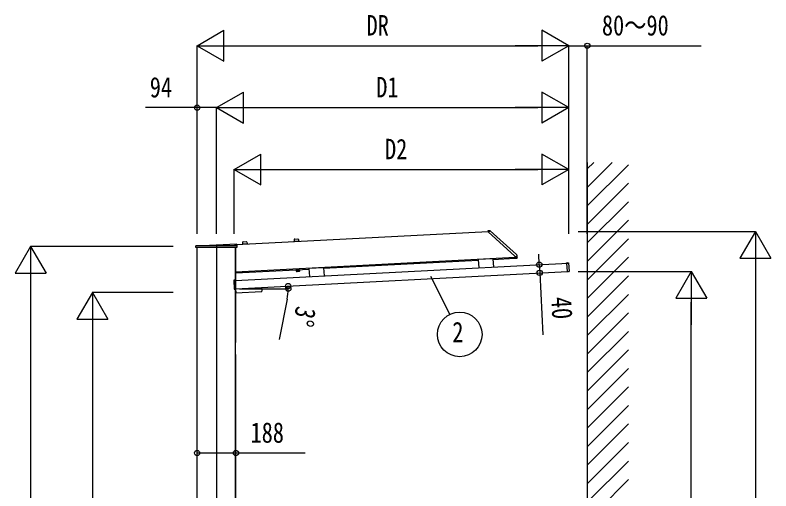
# Model space of a CAD drawing. Units: millimetres, scale not verified. Extents: x -12615 to 12615, y -8909 to 8911.
# Drawn here: x -1299 to 2362, y -3237 to -929 of the extents above; entities that cross this region are included whole.
import ezdxf
from ezdxf.enums import TextEntityAlignment as Align

# ---------------------------------------------------------------- set-up
doc = ezdxf.new("R2010")
doc.units = ezdxf.units.MM
doc.header["$LTSCALE"] = 50
for name, color, linetype in [('0-4_YKK_12', 2, 'Continuous'), ('0-5_YKK_A1', 4, 'Continuous'), ('0-6_YKK_D', 6, 'Continuous')]:
    doc.layers.add(name, color=color, linetype=linetype)
doc.styles.add('ＭＳ ゴシック', font='')
doc.styles.get('ＭＳ ゴシック').set_extended_font_data('MS Gothic')

msp = doc.modelspace()

# ---------------------------------------------------------------- linework, layer by layer
at = {"layer": '0-4_YKK_12'}
msp.add_line((-323.79, -2048.9), (-323.79, -5501.88), dxfattribs=at)
at = {"layer": '0-5_YKK_A1'}
for p, q in [((1472.21, -1644.17), (1472.21, -4774.4)), ((1472.21, -1675.23), (1503.27, -1644.17)), ((1472.21, -1765.03), (1593.07, -1644.17)), ((1472.21, -1854.83), (1672.21, -1654.83)), ((1472.21, -1944.64), (1672.21, -1744.64)), ((1472.21, -2034.44), (1672.21, -1834.44)), ((1472.21, -2124.24), (1672.21, -1924.24)), ((991.89, -1974.51), (999.49, -1974.57)), ((991.92, -1974.97), (991.89, -1974.51)), ((991.92, -1974.97), (992.21, -1980.6)), ((1002.13, -1975.6), (1129.99, -2090.72)), ((992.07, -1978), (1000.06, -1977.58)), ((992.38, -1980.94), (1121.86, -2097.53)), ((-423.35, -2056.23), (-423.28, -2048.38)), ((-422.28, -2047.39), (-226.77, -2047.39)), ((-390.04, -2047.32), (-227.8, -2038.82)), ((-226.76, -2039.7), (-225.78, -2048.28)), ((-225.78, -2048.28), (-225.78, -2048.3)), ((-225.78, -2048.3), (-224.88, -2056.23)), ((-198.76, -2038.47), (-198.77, -2040)), ((-198.77, -2040), (-174.8, -2038.75)), ((-198.77, -2040), (-174.8, -2038.75)), ((-198.75, -2040.4), (-198.77, -2040)), ((-198.75, -2040.4), (-174.78, -2039.15)), ((-198.28, -2037.98), (-175.5, -2036.78)), ((-197.7, -2031.25), (-197.76, -2037.95)), ((-194.86, -2028.28), (-179.92, -2027.5)), ((-176.79, -2030.16), (-176.03, -2036.81)), ((-174.98, -2037.22), (-174.8, -2038.75)), ((-174.78, -2039.15), (-174.8, -2038.75)), ((50.9, -2025.39), (50.89, -2026.92)), ((50.89, -2026.92), (74.85, -2025.66)), ((50.89, -2026.92), (74.85, -2025.66)), ((50.91, -2027.32), (50.89, -2026.92)), ((50.91, -2027.32), (74.87, -2026.06)), ((51.37, -2024.89), (74.16, -2023.7)), ((51.96, -2018.17), (51.9, -2024.86)), ((54.8, -2015.2), (69.73, -2014.42)), ((72.87, -2017.07), (73.63, -2023.73)), ((74.68, -2024.14), (74.85, -2025.66)), ((74.87, -2026.06), (74.85, -2025.66)), ((1472.21, -2214.04), (1672.21, -2014.04)), ((-422.85, -2056.23), (-423.35, -2056.23)), ((-225.38, -2056.23), (-422.85, -2056.23)), ((-417.79, -4774.4), (-417.79, -2056.23)), ((-231.09, -2516.34), (-231.09, -2056.23)), ((-229.79, -2516.27), (-229.79, -2056.23)), ((-224.88, -2056.23), (-225.38, -2056.23)), ((195.15, -2156.95), (944.32, -2117.69)), ((1015.09, -2111.47), (944.19, -2115.19)), ((944.19, -2115.19), (946.26, -2154.64)), ((1015.09, -2111.47), (1017.16, -2150.92)), ((1122.03, -2097.88), (1122.11, -2099.49)), ((1122.16, -2100.42), (1122.11, -2099.49)), ((1122.16, -2100.42), (1129.8, -2100.49)), ((1122.19, -2100.92), (1122.16, -2100.42)), ((1122.19, -2100.92), (1122.57, -2108.34)), ((1122.57, -2108.34), (1130.19, -2107.94)), ((1129.8, -2100.49), (1131.21, -2100.5)), ((1131.31, -2093.49), (1131.63, -2099.57)), ((1131.63, -2099.57), (1131.7, -2100.98)), ((1472.21, -2303.85), (1672.21, -2103.85)), ((195.02, -2154.45), (124.11, -2158.17)), ((124.11, -2158.17), (126.18, -2197.61)), ((195.02, -2154.45), (197.08, -2193.9)), ((1368.3, -2132.52), (1373.46, -2132.25)), ((1374.58, -2130.81), (1373.39, -2130.87)), ((1373.4, -2131.22), (1373.39, -2130.87)), ((1373.39, -2130.87), (1373.39, -2130.87)), ((1373.43, -2131.72), (1373.4, -2131.22)), ((1375.58, -2172.74), (1373.43, -2131.72)), ((1374.58, -2130.81), (1374.58, -2130.81)), ((1375.18, -2130.67), (1381.07, -2130.36)), ((1381.59, -2130.83), (1383.79, -2172.78)), ((-229.53, -2179.2), (-229.79, -2174.25)), ((-229.53, -2179.2), (124.24, -2160.66)), ((77.72, -2166.31), (62.73, -2167.09)), ((62.73, -2167.09), (62.99, -2172)), ((64.02, -2172.53), (62.99, -2172)), ((63.19, -2167.07), (63.1, -2165.47)), ((77.01, -2171.85), (64.02, -2172.53)), ((66.48, -2166.9), (66.74, -2171.81)), ((73.98, -2166.5), (74.23, -2171.42)), ((77.01, -2171.85), (77.98, -2171.22)), ((77.18, -2164.73), (77.27, -2166.33)), ((77.72, -2166.31), (77.98, -2171.22)), ((1375.61, -2173.24), (1375.58, -2172.74)), ((1375.61, -2173.24), (1375.62, -2173.59)), ((1375.62, -2173.59), (1376.82, -2173.53)), ((1375.62, -2173.59), (1375.62, -2173.59)), ((1376.82, -2173.53), (1376.82, -2173.53)), ((1383.32, -2173.3), (1377.43, -2173.61)), ((1472.21, -2393.65), (1672.21, -2193.65)), ((-240.37, -2215.83), (-238.18, -2257.78)), ((-234.01, -2215), (-239.9, -2215.31)), ((-236.73, -2256.69), (-238.82, -2216.74)), ((-233.4, -2215.08), (-232.21, -2215.02)), ((-233.4, -2215.08), (-233.4, -2215.08)), ((-232.19, -2215.37), (-232.21, -2215.02)), ((-232.21, -2215.02), (-232.21, -2215.02)), ((-232.16, -2215.87), (-232.19, -2215.37)), ((-230.01, -2256.89), (-232.16, -2215.87)), ((-237.65, -2258.25), (-231.76, -2257.94)), ((-231.65, -2257.92), (-230.76, -2274.9)), ((-229.97, -2257.74), (-231.17, -2257.8)), ((-231.17, -2257.8), (-231.17, -2257.8)), ((-231.09, -4774.4), (-231.09, -2257.8)), ((-229.99, -2257.39), (-230.01, -2256.89)), ((-229.99, -2257.39), (-229.97, -2257.74)), ((-229.97, -2257.74), (-229.97, -2257.74)), ((-229.71, -2275.85), (-105.38, -2269.33)), ((-105.41, -2249.81), (-104.44, -2268.28)), ((-231.09, -2274.4), (-230.79, -2274.4)), ((1472.21, -2483.45), (1672.21, -2283.45)), ((1472.21, -2573.25), (1672.21, -2373.25)), ((1472.21, -2663.06), (1672.21, -2463.06)), ((1472.21, -2752.86), (1672.21, -2552.86)), ((-229.79, -4774.4), (-229.79, -2575.85)), ((1472.21, -2842.66), (1672.21, -2642.66)), ((1472.21, -2932.46), (1672.21, -2732.46)), ((1472.21, -3022.27), (1672.21, -2822.27)), ((1472.21, -3112.07), (1672.21, -2912.07)), ((1472.21, -3201.87), (1672.21, -3001.87)), ((1472.21, -3291.67), (1672.21, -3091.67)), ((1472.21, -3381.48), (1672.21, -3181.48))]:
    msp.add_line(p, q, dxfattribs=at)
for points in [[(-236.7, -2042.39), (-226.51, -2041.86), (992.07, -1978)], [(-229.79, -2174.21), (1122.31, -2103.35), (1128.8, -2103.01)], [(1015.22, -2113.97), (1122.57, -2108.34), (1129.07, -2108)], [(1131.7, -2100.98), (1132.06, -2107.85), (1130.19, -2107.94)], [(-238.82, -2216.74), (-232.13, -2216.39), (1380.14, -2131.9)], [(-236.73, -2256.69), (-230.04, -2256.34), (1375.55, -2172.19), (1382.24, -2171.84)]]:
    msp.add_lwpolyline(points, dxfattribs=at)
msp.add_lwpolyline([(61.57, -2163.95), (78.55, -2163.06), (78.63, -2164.66), (61.66, -2165.55)], close=True, dxfattribs=at)
for centre, radius, start, end in [((999.46, -1978.57), 4, 48, 89.5), ((992.71, -1980.57), 0.5, 183, 228), ((-422.28, -2048.39), 1, 90, 176.5048), ((-422.28, -2048.39), 1, 176.5048, 179.5), ((-392.66, -1997.39), 50, 270, 273.00032), ((-227.75, -2039.82), 1, 6.5, 93.00032), ((-226.77, -2048.39), 1, 6.5, 90), ((-198.26, -2038.48), 0.5, 93, 179.5), ((-194.7, -2031.28), 3, 93, 179.5), ((-179.77, -2030.5), 3, 6.5, 93), ((-175.48, -2037.28), 0.5, 6.5, 93), ((51.4, -2025.39), 0.5, 93, 179.5), ((54.96, -2018.2), 3, 93, 179.5), ((69.89, -2017.41), 3, 6.5, 93), ((74.18, -2024.2), 0.5, 6.5, 93), ((1121.53, -2097.91), 0.5, 3, 48), ((1127.31, -2093.7), 4, 3, 48), ((1131.2, -2101), 0.5, 3, 89.5), ((1374.62, -2127.94), 2.86, 272.73957, 279.49104), ((64.72, -2169.17), 3.32, 238.61575, 307.38425), ((69.87, -2159.79), 12.42, 255.41205, 290.58795), ((75.96, -2168.58), 3.32, 238.61575, 307.38425), ((1377.14, -2177.8), 4.28, 87.31821, 94.21342), ((-233.75, -2212.23), 2.86, 266.50896, 273.26043), ((-231.03, -2262.08), 4.28, 91.78658, 98.68179), ((-105.44, -2268.33), 1, 273, 3), ((-229.77, -2274.85), 1, 183, 273)]:
    msp.add_arc(centre, radius, start, end, dxfattribs=at)
for centre, major_axis, ratio, start_param, end_param in [((1374.58, -2130.77), (0.599, 0.031), 0.061163, 4.712389, 5.0226887), ((1375.19, -2130.97), (0.016, -0.3), 0.998135, 3.1415927, 3.9550709), ((1381.09, -2130.86), (0.336, 0.373), 0.99628, 5.4996506, 7.06672), ((1377.41, -2173.31), (0.016, -0.3), 0.998135, 5.4698366, 6.2831853), ((1383.29, -2172.8), (0.373, -0.336), 0.99628, 5.4996506, 7.06672), ((-239.87, -2215.81), (-0.373, 0.336), 0.99628, 5.4996506, 7.06672), ((-233.99, -2215.3), (0.016, -0.3), 0.998135, 2.3281144, 3.1415927), ((-233.41, -2215.04), (-0.599, -0.031), 0.061163, 1.2604966, 1.5707963), ((-237.68, -2257.75), (-0.336, -0.373), 0.99628, 5.4996506, 7.06672), ((-231.78, -2257.64), (0.016, -0.3), 0.998135, 0, 0.8133487)]:
    msp.add_ellipse(centre, major_axis=major_axis, ratio=ratio, start_param=start_param, end_param=end_param, dxfattribs=at)
at = {"layer": '0-6_YKK_D'}
for p, q in [((-417.79, -1078), (-287.89, -1003)), ((-287.89, -1153), (-287.89, -1003)), ((1382.21, -1078), (1252.31, -1003)), ((1252.31, -1003), (1252.31, -1153)), ((-417.79, -1989.98), (-417.79, -1077)), ((-417.79, -1078), (-287.89, -1153)), ((-417.79, -1078), (-157.98, -1078)), ((-267.79, -1078), (1232.21, -1078)), ((1382.21, -1078), (1122.4, -1078)), ((1382.21, -1078), (1252.31, -1153)), ((1382.21, -1989.98), (1382.21, -1077)), ((1382.21, -1989.98), (1382.21, -1077)), ((1472.21, -1989.98), (1472.21, -1077)), ((-323.79, -1378), (-193.89, -1303)), ((-193.89, -1453), (-193.89, -1303)), ((1382.21, -1378), (1252.31, -1303)), ((1252.31, -1303), (1252.31, -1453)), ((-417.79, -1989.98), (-417.79, -1377)), ((-323.79, -1989.98), (-323.79, -1377)), ((-323.79, -1989.98), (-323.79, -1377)), ((-323.79, -1378), (-193.89, -1453)), ((-323.79, -1378), (-63.98, -1378)), ((-173.79, -1378), (1232.21, -1378)), ((1382.21, -1378), (1122.4, -1378)), ((1382.21, -1378), (1252.31, -1453)), ((1382.21, -1989.98), (1382.21, -1377)), ((-238.79, -1678), (-108.89, -1603)), ((-108.89, -1753), (-108.89, -1603)), ((1382.21, -1678), (1252.31, -1603)), ((1252.31, -1603), (1252.31, -1753)), ((-238.79, -1989.98), (-238.79, -1677)), ((-238.79, -1678), (-108.89, -1753)), ((-238.79, -1678), (21.01, -1678)), ((-88.79, -1678), (1232.21, -1678)), ((1382.21, -1678), (1122.4, -1678)), ((1382.21, -1678), (1252.31, -1753)), ((1382.21, -1989.98), (1382.21, -1677)), ((1427.47, -1978), (2287.57, -1978)), ((2286.57, -1978), (2211.57, -2107.9)), ((2286.57, -1978), (2361.57, -2107.9)), ((2286.57, -1978), (2286.57, -2237.8)), ((-1224.46, -2051.4), (-1299.46, -2181.3)), ((-533.42, -2051.4), (-1225.46, -2051.4)), ((-1224.46, -2051.4), (-1149.46, -2181.3)), ((-1224.46, -2051.4), (-1224.46, -2311.21)), ((1239.53, -2139.27), (1236.86, -2088.34)), ((2211.57, -2107.9), (2361.57, -2107.9)), ((1239.53, -2139.27), (1241.62, -2179.21)), ((2286.57, -2128), (2286.57, -4624.4)), ((-1299.46, -2181.3), (-1149.46, -2181.3)), ((712.2, -2195.17), (805.9, -2381.31)), ((1241.62, -2179.21), (1257.34, -2479.2)), ((1427.47, -2171.87), (1976.73, -2171.87)), ((1975.73, -2171.87), (1900.73, -2301.77)), ((1975.73, -2171.87), (2050.73, -2301.77)), ((1975.73, -2171.87), (1975.73, -2431.67)), ((-1224.46, -2201.4), (-1224.46, -4624.4)), ((-212.94, -2256.43), (24.61, -2256.43)), ((-924.69, -2274.4), (-999.69, -2404.3)), ((-533.42, -2274.4), (-925.69, -2274.4)), ((-924.69, -2274.4), (-849.69, -2404.3)), ((-924.69, -2274.4), (-924.69, -2534.21)), ((1900.73, -2301.77), (2050.73, -2301.77)), ((18.52, -2307.17), (-20.9, -2501.62)), ((1975.73, -4624.4), (1975.73, -2321.87)), ((-999.69, -2404.3), (-849.69, -2404.3)), ((-924.69, -2424.4), (-924.69, -4624.4))]:
    msp.add_line(p, q, dxfattribs=at)
for points in [[(1382.21, -1078), (1472.21, -1078), (2024.01, -1078)], [(-323.79, -1378), (-417.79, -1378), (-667.19, -1378)], [(-417.79, -3052.72), (-229.79, -3052.72), (106.01, -3052.72)]]:
    msp.add_lwpolyline(points, dxfattribs=at)
for centre, radius in [((1472.21, -1078), 12.75), ((-417.79, -1378), 12.75), ((1239.53, -2139.27), 12.75), ((1241.62, -2179.21), 12.75), ((23.26, -2243.06), 12.75), ((23.61, -2256.43), 12.75), ((854.46, -2477.77), 108), ((-417.79, -3052.72), 12.75), ((-229.79, -3052.72), 12.75)]:
    msp.add_circle(centre, radius, dxfattribs=at)
for start, end in [(348.53992, 360), (360, 3)]:
    msp.add_arc((-231.79, -2256.43), 255.41, start, end, dxfattribs=at)

# ---------------------------------------------------------------- texts
at = {"layer": '0-6_YKK_D', "style": 'ＭＳ ゴシック', "width": 0.8}
for s, p in [('DR', (403.01, -1058)), ('80～90', (1543.21, -1058)), ('94', (-647.19, -1358)), ('D1', (450.01, -1358)), ('D2', (492.51, -1658)), ('2', (818.46, -2545.27)), ('188', (-158.79, -3032.72))]:
    msp.add_text(s, height=98.97, dxfattribs=at).set_placement(p, align=Align.BOTTOM_LEFT)
for s, rotation, p in [('40', 273, (1267.98, -2300)), ('3°', 258.54, (34.15, -2330.75))]:
    msp.add_text(s, height=98.97, rotation=rotation, dxfattribs=at).set_placement(p, align=Align.BOTTOM_LEFT)

doc.saveas('drawing.dxf')
